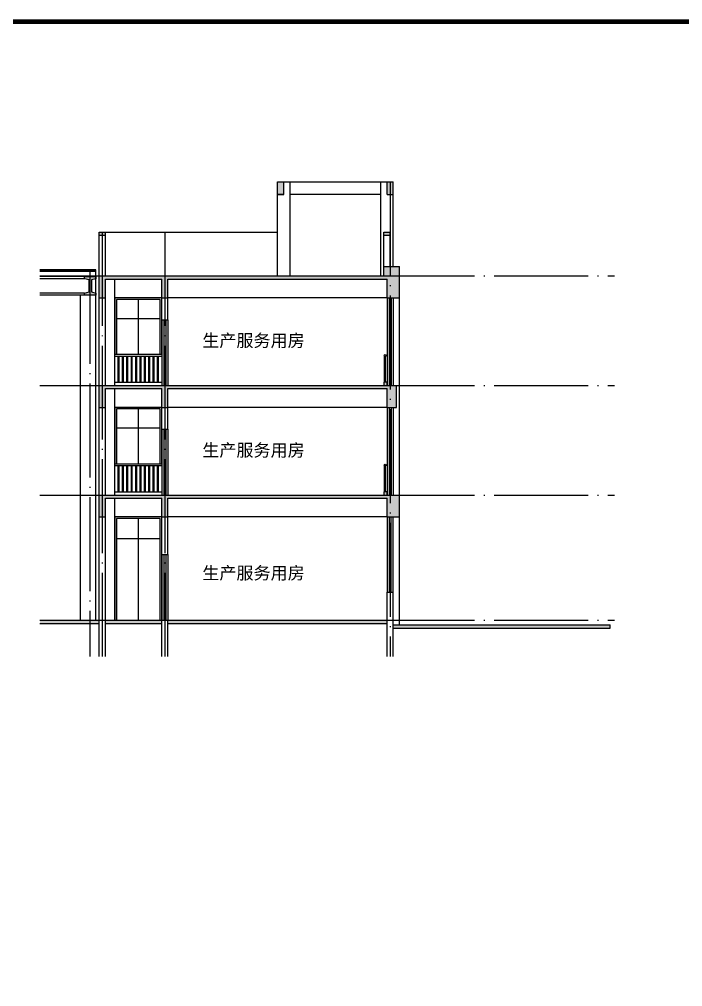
# Model space of a CAD drawing. Extents: x 5412679 to 5683609, y 301830 to 763830.
# Drawn here: x 5481741 to 5502935, y 332505 to 363405 of the extents above; entities that cross this region are included whole.
import ezdxf

# ---------------------------------------------------------------- set-up
doc = ezdxf.new("R2010")
doc.units = 0
doc.header["$LTSCALE"] = 1000
doc.header["$MEASUREMENT"] = 0
doc.linetypes.add('DOTE', pattern=[2.42, 2, -0.2, 0.02, -0.2])
for name, color, linetype in [('$dl$', 255, 'Continuous'), ('DOTE', 252, 'DOTE'), ('PUB_TEXT', 7, 'Continuous'), ('PUB_TITLE', 4, 'Continuous'), ('WALL', 30, 'Continuous')]:
    doc.layers.add(name, color=color, linetype=linetype)
doc.styles.add('黑体', font='simhei.ttf', dxfattribs={"width": 0.6})

# ---------------------------------------------------------------- blocks, each defined once
blk = doc.blocks.new('A$C2BDF0606')
at = {"layer": '$dl$', "ltscale": 5}
blk.add_hatch(color=256, dxfattribs=at).paths.add_polyline_path([(0, 600), (360, 600), (360, 528), (216, 494), (216, 106), (360, 72), (360, 0), (0, 0), (0, 72), (144, 106), (144, 494), (0, 528)])
at = {"layer": '$dl$'}
blk.add_lwpolyline([(0, 600), (360, 600), (360, 528), (216, 494), (216, 106), (360, 72), (360, 0), (0, 0), (0, 72), (144, 106), (144, 494), (0, 528)], close=True, dxfattribs=at)

msp = doc.modelspace()

# ---------------------------------------------------------------- hatches: boundary and pattern name
at = {"linetype": 'ByBlock'}
h = msp.add_hatch(color=256, dxfattribs=at)
h.paths.add_polyline_path([(5493890, 355510), (5493390, 355510), (5493390, 355210), (5484290, 355210), (5484290, 354510), (5484490, 354510), (5484490, 355110), (5486290, 355110), (5486290, 354510), (5486490, 354510), (5486490, 355110), (5493490, 355110), (5493490, 354510), (5493890, 354510)])
h.paths.add_polyline_path([(5493590, 356610), (5493390, 356610), (5493390, 356510), (5493590, 356510)])
h.paths.add_polyline_path([(5493690, 358210), (5493490, 358210), (5493490, 357810), (5493690, 357810)])
h.paths.add_polyline_path([(5490190, 358210), (5489990, 358210), (5489990, 357810), (5490190, 357810)])
h.paths.add_polyline_path([(5493790, 351710), (5493490, 351710), (5493490, 351810), (5493390, 351810), (5493390, 351710), (5484290, 351710), (5484290, 351010), (5484490, 351010), (5484490, 351610), (5486290, 351610), (5486290, 351010), (5486490, 351010), (5486490, 351610), (5493490, 351610), (5493490, 351010), (5493790, 351010)])
h.paths.add_polyline_path([(5493890, 348210), (5493490, 348210), (5493490, 348310), (5493390, 348310), (5493390, 348210), (5484290, 348210), (5484290, 347510), (5484490, 347510), (5484490, 348110), (5486290, 348110), (5486290, 347510), (5486490, 347510), (5486490, 348110), (5493490, 348110), (5493490, 347510), (5493890, 347510)])
h = msp.add_hatch(color=256, dxfattribs=at)
h.paths.add_polyline_path([(5500620, 344060), (5493690, 344060), (5493690, 343960), (5500620, 343960)])
h.paths.add_polyline_path([(5486290, 344210), (5484490, 344210), (5484490, 344110), (5486290, 344110)])
h.paths.add_polyline_path([(5493490, 344210), (5486490, 344210), (5486490, 344110), (5493490, 344110)])
h.paths.add_polyline_path([(5484290, 344210), (5482397, 344210), (5482397, 344110), (5484290, 344110)])
h.paths.add_polyline_path([(5484490, 356610), (5484290, 356610), (5484290, 356510), (5484490, 356510)])

# ---------------------------------------------------------------- linework, layer by layer
for p, q in [((5490190, 358210), (5493490, 358210)), ((5490390, 355210), (5490390, 358210)), ((5493290, 355210), (5493290, 358210)), ((5489990, 355210), (5489990, 357810)), ((5490190, 357810), (5489990, 357810)), ((5493290, 357810), (5490390, 357810)), ((5493690, 355510), (5493690, 357810)), ((5484490, 356610), (5489990, 356610)), ((5484190, 355402), (5482397, 355402)), ((5484190, 355386), (5482397, 355386)), ((5484190, 344210), (5484190, 355402)), ((5484190, 355347), (5482397, 355347)), ((5483827, 355191), (5482397, 355191)), ((5483827, 355119), (5482397, 355119)), ((5484790, 351710), (5484790, 355110)), ((5483827, 354663), (5482397, 354663)), ((5483827, 354591), (5482397, 354591)), ((5483690, 344210), (5483690, 354591)), ((5485540, 354460), (5485540, 352710)), ((5493490, 354510), (5486490, 354510)), ((5493490, 354510), (5493490, 351710)), ((5493560, 354510), (5493560, 351710)), ((5493620, 354510), (5493620, 351710)), ((5493690, 354510), (5493690, 351710)), ((5493890, 348210), (5493890, 354510)), ((5484840, 353851), (5486240, 353851)), ((5486290, 353810), (5486290, 351710)), ((5486290, 353810), (5486290, 351710)), ((5486360, 353810), (5486360, 351710)), ((5486420, 353810), (5486420, 351710)), ((5486490, 353810), (5486490, 351710)), ((5484790, 352710), (5486290, 352710)), ((5484790, 352650), (5486290, 352650)), ((5484900, 351810), (5484900, 352650)), ((5484930, 351810), (5484930, 352650)), ((5485040, 351810), (5485040, 352650)), ((5485070, 351810), (5485070, 352650)), ((5485180, 351810), (5485180, 352650)), ((5485210, 351810), (5485210, 352650)), ((5485320, 351810), (5485320, 352650)), ((5485350, 351810), (5485350, 352650)), ((5485460, 351810), (5485460, 352650)), ((5485490, 351810), (5485490, 352650)), ((5485600, 351810), (5485600, 352650)), ((5485630, 351810), (5485630, 352650)), ((5485740, 351810), (5485740, 352650)), ((5485770, 351810), (5485770, 352650)), ((5485880, 351810), (5485880, 352650)), ((5485910, 351810), (5485910, 352650)), ((5486020, 351810), (5486020, 352650)), ((5486050, 351810), (5486050, 352650)), ((5486160, 351810), (5486160, 352650)), ((5486190, 351810), (5486190, 352650)), ((5493410, 351810), (5493410, 352642)), ((5493440, 351810), (5493440, 352642)), ((5484790, 351810), (5486290, 351810)), ((5484790, 348210), (5484790, 351610)), ((5485540, 350960), (5485540, 349210)), ((5493490, 351010), (5486490, 351010)), ((5493490, 351010), (5493490, 348210)), ((5493560, 351010), (5493560, 348210)), ((5493620, 351010), (5493620, 348210)), ((5493690, 351010), (5493690, 348210)), ((5484840, 350351), (5486240, 350351)), ((5486290, 350310), (5486290, 348210)), ((5486360, 350310), (5486360, 348210)), ((5486420, 350310), (5486420, 348210)), ((5486490, 350310), (5486490, 348210)), ((5484790, 349210), (5486290, 349210)), ((5484790, 349150), (5486290, 349150)), ((5484900, 348310), (5484900, 349150)), ((5484930, 348310), (5484930, 349150)), ((5485040, 348310), (5485040, 349150)), ((5485070, 348310), (5485070, 349150)), ((5485180, 348310), (5485180, 349150)), ((5485210, 348310), (5485210, 349150)), ((5485320, 348310), (5485320, 349150)), ((5485350, 348310), (5485350, 349150)), ((5485460, 348310), (5485460, 349150)), ((5485490, 348310), (5485490, 349150)), ((5485600, 348310), (5485600, 349150)), ((5485630, 348310), (5485630, 349150)), ((5485740, 348310), (5485740, 349150)), ((5485770, 348310), (5485770, 349150)), ((5485880, 348310), (5485880, 349150)), ((5485910, 348310), (5485910, 349150)), ((5486020, 348310), (5486020, 349150)), ((5486050, 348310), (5486050, 349150)), ((5486160, 348310), (5486160, 349150)), ((5486190, 348310), (5486190, 349150)), ((5493410, 348310), (5493410, 349142)), ((5493440, 348310), (5493440, 349142)), ((5484790, 348310), (5486290, 348310)), ((5484790, 344210), (5484790, 348110)), ((5485540, 347460), (5485540, 344210)), ((5493490, 347510), (5486490, 347510)), ((5493490, 347510), (5493490, 345110)), ((5493560, 347510), (5493560, 345110)), ((5493620, 345110), (5493620, 347510)), ((5493690, 345110), (5493690, 347510)), ((5493890, 344060), (5493890, 347510)), ((5486240, 346810), (5484840, 346810)), ((5486290, 346310), (5486290, 344210)), ((5486360, 346310), (5486360, 344210)), ((5486420, 346310), (5486420, 344210)), ((5486490, 346310), (5486490, 344210))]:
    msp.add_line(p, q, dxfattribs=at)
for points in [[(5486290, 352710), (5486290, 354510), (5484790, 354510), (5484790, 352710)], [(5486240, 352710), (5486240, 354460), (5484840, 354460), (5484840, 352710)], [(5486290, 349210), (5486290, 351010), (5484790, 351010), (5484790, 349210)], [(5486240, 349210), (5486240, 350960), (5484840, 350960), (5484840, 349210)], [(5486290, 344210), (5486290, 347510), (5484790, 347510), (5484790, 344210)], [(5486240, 344210), (5486240, 347460), (5484840, 347460), (5484840, 344210)]]:
    msp.add_lwpolyline(points, dxfattribs=at)
for centre in [(5493426, 352668), (5493426, 349168)]:
    msp.add_circle(centre, 30, dxfattribs=at)
at = {"layer": 'DOTE', "ltscale": 1.5}
for p, q in [((5493590, 358210), (5493590, 343048)), ((5484390, 356610), (5484390, 343048)), ((5486390, 356610), (5486390, 343048)), ((5483990, 355402), (5483990, 343048)), ((5482397, 355210), (5500756, 355210)), ((5482397, 351710), (5500756, 351710)), ((5482397, 348210), (5500756, 348210)), ((5482397, 344210), (5500756, 344210))]:
    msp.add_line(p, q, dxfattribs=at)
at = {"layer": 'PUB_TITLE', "linetype": 'ByBlock', "const_width": 150}
msp.add_lwpolyline([(5416429, 303330), (5522629, 303330), (5522629, 363330), (5416429, 363330)], close=True, dxfattribs=at)
at = {"layer": 'WALL', "linetype": 'ByBlock'}
for p, q in [((5489990, 358210), (5490190, 358210)), ((5489990, 357810), (5489990, 358210)), ((5490190, 357810), (5490190, 358210)), ((5493490, 358210), (5493690, 358210)), ((5493490, 357810), (5493490, 358210)), ((5493690, 357810), (5493690, 358210)), ((5489990, 357810), (5490190, 357810)), ((5493490, 357810), (5493690, 357810)), ((5484290, 343048), (5484290, 356610)), ((5484290, 356610), (5484490, 356610)), ((5484490, 355210), (5484490, 356610)), ((5493390, 355210), (5493390, 356610)), ((5493390, 356610), (5493590, 356610)), ((5493590, 355510), (5493590, 356610)), ((5484290, 356510), (5484490, 356510)), ((5493390, 356510), (5493590, 356510)), ((5493390, 355510), (5493890, 355510)), ((5493890, 354510), (5493890, 355510)), ((5484290, 355210), (5493390, 355210)), ((5484490, 355110), (5486290, 355110)), ((5484490, 351710), (5484490, 355110)), ((5486290, 353810), (5486290, 355110)), ((5486490, 355110), (5493490, 355110)), ((5486490, 353810), (5486490, 355110)), ((5493490, 354510), (5493490, 355110)), ((5484290, 354510), (5484490, 354510)), ((5486290, 354510), (5486490, 354510)), ((5493490, 354510), (5493890, 354510)), ((5486290, 353810), (5486490, 353810)), ((5484290, 351710), (5493390, 351710)), ((5484490, 351710), (5486290, 351710)), ((5493490, 351810), (5493390, 351810)), ((5493390, 351810), (5493390, 351710)), ((5493490, 351710), (5493490, 351810)), ((5493490, 351710), (5493790, 351710)), ((5493790, 351010), (5493790, 351710)), ((5484490, 351610), (5486290, 351610)), ((5484490, 348210), (5484490, 351610)), ((5486290, 350310), (5486290, 351610)), ((5486490, 351610), (5493490, 351610)), ((5486490, 350310), (5486490, 351610)), ((5493490, 351010), (5493490, 351610)), ((5484290, 351010), (5484490, 351010)), ((5486290, 351010), (5486490, 351010)), ((5493490, 351010), (5493790, 351010)), ((5486290, 350310), (5486490, 350310)), ((5493490, 348310), (5493390, 348310)), ((5493390, 348310), (5493390, 348210)), ((5493490, 348210), (5493490, 348310)), ((5484290, 348210), (5493390, 348210)), ((5484490, 343048), (5484490, 348110)), ((5484490, 348110), (5486290, 348110)), ((5484490, 348110), (5486290, 348110)), ((5486290, 346310), (5486290, 348110)), ((5486490, 348110), (5493490, 348110)), ((5486490, 346310), (5486490, 348110)), ((5493490, 348210), (5493890, 348210)), ((5493490, 347510), (5493490, 348110)), ((5493890, 347510), (5493890, 348210)), ((5484290, 347510), (5484490, 347510)), ((5486290, 347510), (5486490, 347510)), ((5493490, 347510), (5493890, 347510)), ((5486290, 346310), (5486490, 346310)), ((5493490, 343048), (5493490, 345110)), ((5493490, 345110), (5493690, 345110)), ((5493690, 343048), (5493690, 345110)), ((5482397, 344210), (5484290, 344210)), ((5482397, 344110), (5484290, 344110)), ((5484490, 344210), (5486290, 344210)), ((5484490, 344110), (5486290, 344110)), ((5486290, 343048), (5486290, 344210)), ((5486290, 344210), (5493490, 344210)), ((5486490, 343048), (5486490, 344210)), ((5486490, 344110), (5493490, 344110)), ((5493690, 344060), (5500620, 344060)), ((5493690, 343960), (5500620, 343960)), ((5500620, 343960), (5500620, 344060))]:
    msp.add_line(p, q, dxfattribs=at)

# ---------------------------------------------------------------- block references
at = {"layer": '$dl$', "ltscale": 5}
msp.add_blockref('A$C2BDF0606', (5483827, 354591), dxfattribs=at)

# ---------------------------------------------------------------- texts
at = {"layer": 'PUB_TEXT', "style": '黑体'}
for p in [(5487586, 352945), (5487586, 349442), (5487586, 345518)]:
    msp.add_text('生产服务用房', height=400, dxfattribs=at).set_placement(p)

doc.saveas('drawing.dxf')
